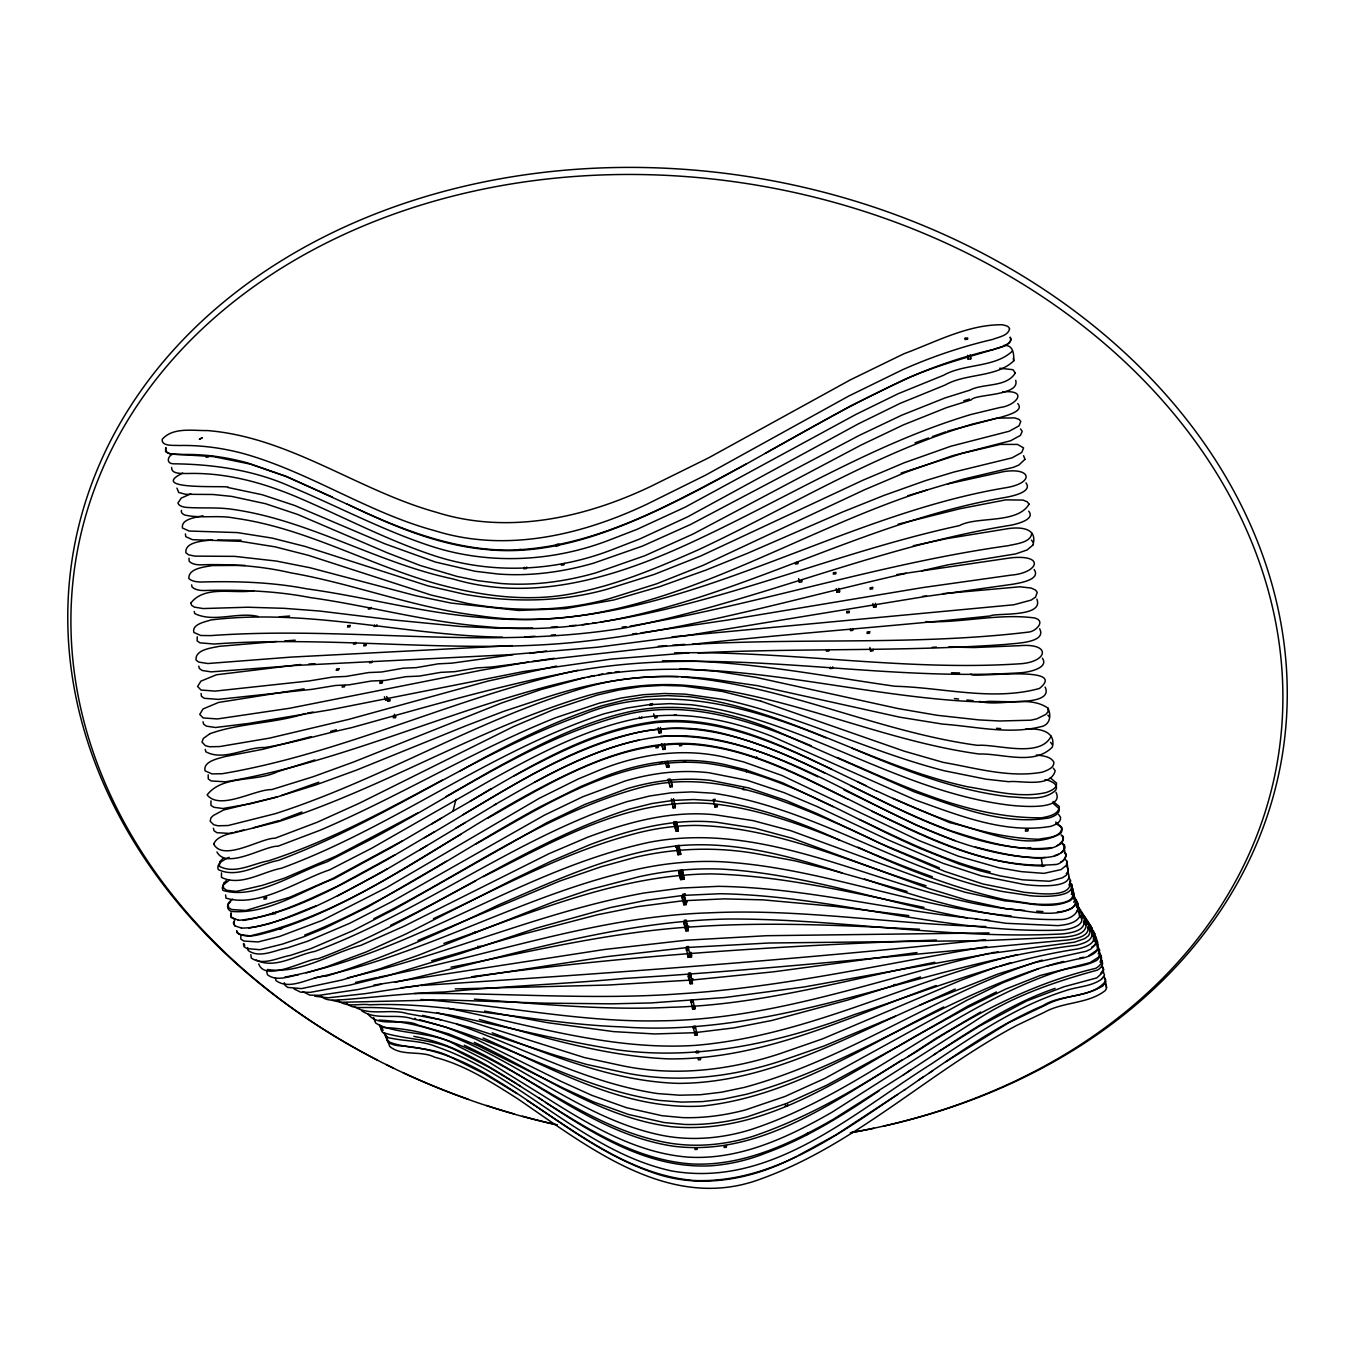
<?xml version="1.0" encoding="UTF-8"?>
<svg xmlns="http://www.w3.org/2000/svg" width="1355" height="1355" viewBox="0 0 1355 1355"><rect width="100%" height="100%" fill="white"/><g stroke="black" fill="none" stroke-linecap="round" stroke-linejoin="round"><path stroke-width="1.5" d="M233.568 922.67L234.771 925.871L241.427 927.989M1084.034 917.487L1084.017 915.929M233.483 923.754L233.788 921.756M213.396 828.278L214.005 830.717L216.936 832.698L231.299 833.511L278.351 821.689C385.193 787.374 481.262 726.72 589.052 695.217C619.845 686.985 651.941 682.971 683.801 685.19C785.595 693.15 878.497 740.152 979.106 754.007C1002.226 753.295 1034.153 765.948 1052.378 747.012C1056.443 730.43 1037.303 728.058 1025.616 729.176M600.333 622.097C723.401 603.365 838.084 551.79 959.459 525.605C976.82 516.052 1017.588 524.25 1029.055 504.077M1088.099 923.941L1087.811 924.838M1079.8 910.391L1078.072 905.817M205.249 749.4L205.825 751.788C223.931 761.51 245.729 746.961 264.852 747.503C294.069 742.76 322.439 734.004 351.284 727.737C424.962 707.344 498.267 685.647 573.487 671.403C722.164 643.93 871.417 682.429 1020.705 672.758C1027.547 672.402 1049.414 668.388 1042.385 658.157M1079.901 915.997C1076.564 923.365 1065.572 924.906 1057.882 925.634L1006.359 923.314L975.092 918.707M203.03 721.792L203.606 724.146L206.451 726.161L215.496 727.5L248.185 723.502L331.213 709.63L523.098 671.623L611.579 659.055L688.984 652.839M1078.716 908.07L1077.09 911.051M1102.733 985.915L1105.274 982.782L1105.46 979.275M198.779 666.152L199.337 668.455L202.149 670.471L211.109 671.877L294.374 665.525L508.769 654.736L597.42 647.216L686.426 635.647L924.703 596.59L1012.473 584.276C1018.977 583.141 1041.267 579.821 1034.17 569.507M194.222 611.495L194.781 613.629C214.141 622.944 237.684 611.545 258.246 616.508M967.572 355.281L968.181 359.194L970.722 358.872L970.773 357.568M190.936 603.06L191.495 605.177L194.307 607.108L203.064 608.547L247.728 607.226L284.127 608.327L319.475 611.02L391.934 619.811L460.768 626.484L499.724 628.28L532.583 628.043M968.181 359.194L968.232 357.889M191.614 584.886L192.139 587.121C196.289 590.729 202.234 590.695 207.451 590.407C241.766 589.764 276.183 590.932 309.905 597.521C368.831 605.651 426.537 622.216 486.123 626.62C671.098 645.2 829.412 526.807 1006.443 497.234C1012.456 496.066 1032.866 491.831 1025.972 482.854M516.424 1083.695L488.088 1066.741L460.31 1052.547C436.513 1038.743 408.007 1040.267 382.923 1032.612C381.517 1031.291 380.569 1029.394 381.161 1027.53C486.242 1029.326 563.375 1122.787 664.915 1142.282C694.048 1147.905 724.349 1145.178 752.601 1136.455C805.785 1118.468 854.683 1090.148 901.786 1060.033M1078.716 907.867L1076.971 903.379M1079.901 915.692L1078.157 911.187M1086.185 925.313L1084.525 922.518M1101.446 957.646L1100.074 962.186M1057.12 845.52C1062.083 843.521 1065.826 836.729 1061.304 835.391M1100.633 955.123L1099.007 950.804M464.274 1045.247C534.649 1077.682 595.167 1134.643 673.994 1146.296C765.338 1157.339 842.404 1094.772 916.59 1051.616C971.84 1015.098 1031.223 983.578 1095.789 968.317C1098.888 966.572 1103.664 962.643 1100.904 958.798M450.063 1056.781C431.229 1046.636 408.753 1049.414 389.461 1042.147C384.261 1035.694 388.36 1041.673 389.766 1046.466C401.859 1056.697 420.761 1050.108 434.667 1057.222C464.697 1064.911 491.154 1081.967 517.068 1098.38C587.68 1146.33 669.929 1213.386 761.239 1178.799C855.699 1144.704 928.954 1072.008 1016.741 1025.396L1044.214 1012.371C1063.167 1001.616 1087.896 1004.089 1105.104 990.691C1107.018 988.794 1107.069 985.39 1104.918 983.645M876.075 606.854L876.177 605.414L873.721 605.685L873.602 607.142L876.075 606.854L875.364 603.28M873.162 649.316L873.06 650.773L870.604 651.044L869.91 647.521M1106.527 988.049L1105.172 978.496L1103.902 976.82M870.604 651.044L870.723 649.57M913.236 545.76L946.755 538.613L1008.493 528.586C1020.163 526.892 1038.184 527.806 1032.866 545.116M807.529 1132.831L807.377 1134.44L805.209 1134.592M852.939 628.923L852.82 630.38L850.381 630.651L850.5 629.194M830.31 667.1L830.158 668.574L832.58 668.32L832.715 666.846M839.524 591.932L839.66 590.492L837.204 590.763L837.068 592.22L839.524 591.932L838.779 588.324M829.04 649.502L828.887 650.976L826.465 651.23L826.618 649.773M785.477 1104.596L785.324 1106.205L787.492 1106.053L787.662 1104.444M1015.285 372.93L1012.947 369.695L999.77 368.238M801.991 580.499L801.821 581.939L799.365 582.21L798.586 578.585M799.365 582.21L799.535 580.77M756.513 758.19L756.7 756.768M389.393 1043.231L389.562 1042.317M743.421 788.305L743.234 789.728L745.453 789.525M746.47 771.825L746.656 770.402M700.654 1058.12L700.45 1059.695L698.282 1059.864L698.486 1058.272M243.392 943.774L243.985 946.637L246.949 948.585L259.855 949.703L282.382 944.113L304.248 936.627L325.098 928.006L367.154 907.376L446.354 861.272M697.097 1034.814L695.335 1026.209L693.167 1026.379L694.929 1034.983L697.097 1034.814L697.317 1033.238L695.149 1033.408L694.929 1034.983M692.625 1009.136L692.828 1007.595L694.996 1007.426L694.793 1008.967L692.625 1009.136L690.864 1000.498L693.032 1000.329L694.793 1008.967M692.845 978.513L692.625 980.055L690.457 980.224M692.422 983.595L690.66 974.923L688.492 975.092L688.272 976.616L690.254 983.781L692.422 983.595L690.66 974.923M715.084 807.123L715.271 805.7L717.456 805.48L717.252 806.919L715.084 807.123L713.137 799.535L715.321 799.315M690.254 983.781L688.492 975.092M1063.048 836.577C1065.691 843.911 1052.412 848.84 1045.823 848.992C975.939 850.398 911.864 815.524 850.686 785.781M688.12 957.206L688.34 955.698L690.491 955.529L690.288 957.036L688.12 957.206L686.341 948.5L688.509 948.314L690.288 957.036M688.543 925.871L688.323 927.362L686.172 927.548L686.392 926.058M688.154 930.75L686.392 921.993L684.224 922.179L684.004 923.67L686.003 930.936L688.154 930.75L686.392 921.993M686.003 930.936L684.224 922.179M686.087 904.632L684.309 895.824L682.158 896.028L681.938 897.501L683.919 904.818L686.087 904.632L684.309 895.824M683.919 904.818L684.14 903.345L686.308 903.158M686.985 901.312L686.765 902.786L684.614 902.972M684.14 879.192L682.361 870.35L678.923 870.774L678.703 872.23L680.701 879.615L684.14 879.192L682.361 870.35M682.192 877.921L681.971 879.395L680.193 870.554M682.869 879.412L681.091 870.571L683.089 877.955M680.701 879.615L678.923 870.774M678.821 853.074L678.601 854.514L676.162 845.825L678.99 845.435L680.769 854.311L677.94 854.7L676.162 845.825M171.628 467.458C171.103 474.606 182.891 473.302 187.651 473.522C224.371 472.387 260.448 481.94 294.154 495.845C340.274 515.256 384.617 539.053 432.126 554.991C490.849 574.876 555.77 571.827 613.341 549.215L639.441 539.121L687.798 516.763L858.02 424.03L900.093 403.384L945.129 385.04C966.03 373.048 996.061 377.842 1013.743 360.853C1014.031 353.892 1013.269 344.543 1003.784 345.491M678.313 830.852L676.518 821.926L674.367 822.129L674.129 823.569L676.145 831.055L678.313 830.852L676.331 821.621L674.163 821.824L673.943 823.247L675.959 830.751L678.11 830.547L678.347 829.108L676.179 829.311L675.959 830.751M676.602 847.078L676.823 845.639L678.33 851.211M678.99 845.435L678.753 846.875L675.925 847.265M677.94 854.7L678.161 853.26M678.11 830.547L676.331 821.621M671.318 798.942L673.13 807.902L675.281 807.699L674.502 802.499M675.281 807.699L673.486 798.722M673.13 807.902L673.35 806.479L675.518 806.276M671.47 781.462L672.266 786.679L670.098 786.899L670.318 785.494M665.203 761.578L666.745 767.337L668.913 767.133L668.117 761.883M666.745 767.337L666.982 765.948L669.15 765.727M662.426 761.595L662.188 762.984L660.021 763.204M661.46 743.675L663.018 749.467L665.186 749.264L664.39 743.997M663.018 749.467L662.222 744.217M658.005 729.007L659.038 732.92L661.223 732.699L660.427 727.398M655.024 716.372L654.787 717.76L656.972 717.54L657.209 716.151L654.787 717.76L653.72 713.814M247.66 947.619L248.236 950.583C259.974 958.781 275.184 949.94 287.412 947.907L308.144 941.031L349.827 923.246L391.324 901.939L544.304 815.219L582.701 796.791L625.011 781.039C652.128 772.943 680.65 769.505 708.834 772.723L746.825 780.209L784.206 792.692L816.692 806.377L888.236 839.965L943.114 863.372L981.427 875.906L1023.093 884.239C1028.123 885.255 1077.581 890.845 1067.638 871.688M649.994 705.193L652.449 703.584L652.195 704.973L649.994 705.193L650.231 703.821M641.796 716.778L641.542 718.167L639.357 718.404L639.594 717.015M233.551 922.535L235.211 919.3M216.952 851.973C226.59 870.164 264.615 845.622 278.063 846.181L320.153 830.225C400.318 795.944 474.911 749.942 555.94 717.608L599.215 703.177L621.335 697.994L643.117 694.709L664.323 693.489L685.308 694.133L724.417 699.654C800.043 716.185 869.707 751.72 944.587 770.843L985.983 779.176L1008.747 781.716C1019.909 780.124 1050.718 788.407 1055.189 770.758L1053.292 768.133M213.717 844.097C223.423 862.271 261.481 837.695 274.98 838.254L317.172 822.265L359.109 803.329L513.443 726.602L553.687 709.529L596.945 695.132L619.116 689.932L640.949 686.629L662.188 685.393L683.174 686.003L722.418 691.457L761.002 701.213M228.284 904.056L230.655 901.668M1092.198 934.713L1092.13 933.815M1091.114 927.328L1091.012 926.38M258.72 963.93C265.36 982.731 306.044 959.001 317.646 958.866L319.712 958.137C374.285 937.88 424.488 908.24 475.656 880.936M477.925 946.163L477.57 947.653L479.687 947.484L480.026 945.976M561.732 563.697L561.377 565.187L563.917 564.899L564.273 563.392M225.591 894.961L226.065 898.128C258.822 908.104 299.099 879.954 329.485 869.91L371.863 848.145L492.102 779.413C536.495 754.938 582.108 730.616 632.023 719.573C678.889 709.224 727.33 718.997 771.334 736.104L915.794 800.144C958.358 815.185 1004.851 834.274 1050.769 826.347C1054.749 824.941 1061.287 822.621 1060.542 817.268L1058.661 814.541M475.148 931.579L474.792 933.087L472.675 933.273M526.705 567.034L526.316 568.541L523.809 568.829L524.182 567.338M431.686 824.026L452.977 811.171L455.991 799.416M381.449 1026.565L375.487 1022.873L374.929 1019.858M1064.369 852.939C1067.706 852.363 1065.369 860.832 1060.677 862.034M185.398 533.921L185.771 536.682L192.529 539.697L240.597 541.323L275.167 546.861L308.364 555.33L431.33 595.116L467.797 603.517C514.832 611.986 563.375 611.579 609.598 598.605L656.498 583.853L703.143 565.323L864.592 489.748L905.936 472.218L952.514 455.703L1010.661 440.748L1020.417 435.395L1022.229 431.381L1020.484 428.908M250.844 954.665L251.302 958.036C263.006 966.251 278.198 957.426 290.41 955.394L311.091 948.534L352.656 930.783L394.051 909.476L546.624 822.79L584.937 804.379L627.145 788.661C654.194 780.582 682.683 777.177 710.799 780.412L748.722 787.933L786.036 800.483L818.471 814.22L879.92 843.335L939.235 867.793M1065.453 854.209C1063.929 850.517 1064.403 839.372 1064.386 848.687C1060.135 857.495 1047.11 857.309 1038.641 858.02C902.159 852.464 798.773 728.804 660.393 736.459M181.485 510.378C180.537 512.715 183.044 514.256 184.839 515.052C201.065 518.745 218.087 514.798 234.483 518.118C305.095 527.773 367.713 564.307 435.666 583.548C481.957 596.268 530.855 603.094 578.348 592.389C619.946 583.802 659.292 567 697.994 549.961C789.186 507.363 875.703 452.977 972.755 424.013L1001.684 417.052C1006.359 415.409 1024.685 411.192 1017.774 403.587M395.457 717.574L395.88 716.118L393.628 716.355L393.204 717.811L395.457 717.574L394.322 714.271M230.909 913.321L231.265 916.878L234.161 919.08M386.836 1036.965L386.734 1037.93L384.939 1033.171M388.241 698.367L387.564 701.297L389.817 701.06L390.24 699.62L387.987 699.858M386.666 696.487L387.801 699.807L385.548 700.061L385.989 698.621M228.216 904.242L228.605 907.714L231.637 909.51L245.933 910.458L289.547 897.332L332.06 878.87L402.604 840.727M176.946 488.122L178.691 492.458L185.567 494.287L212.972 494.49L231.671 496.404L265.495 503.704L297.778 514.494L387.666 552.959L420.304 565.526L457.16 576.451L477.892 580.685L500.52 583.463C532.769 586.038 565.171 581.634 596.183 572.742L644.929 555.686L692.812 534.158L861.001 445.101L903.412 424.877L946.569 407.618L971.298 399.861C974.906 393.865 1020.298 396.236 1015.708 380.332M1097.584 949.347L1096.906 944.892M1097.482 945.163L1097.804 942.284L1096.144 939.896M372.219 661.138L371.778 662.561L369.509 662.815L369.966 661.392M1093.671 934.916L1093.892 931.766L1092.282 929.547M1015.302 372.947C1006.562 387.682 982.951 383.126 969.757 390.189L944.96 397.964L901.668 415.24L859.155 435.463L690.474 524.537L642.456 546.082L593.592 563.172C562.494 572.081 530.008 576.519 497.675 573.978L475.012 571.251L435.514 562.071L384.634 543.711L294.628 505.466L262.311 494.761L227.894 487.478C233.856 484.819 144.9 491.425 182.722 473.098M1091.74 931.071L1091.978 928.107M374.641 625.011L374.183 626.433L376.47 626.179L376.927 624.757M279.808 927.548L279.299 929.107L281.484 928.92L281.976 927.345M210.99 800.89L210.94 805.344L213.87 807.275L223.033 808.529L251.42 803.515L274.828 797.655L315.918 784.901L356.534 770.097L465.849 725.823L503.806 711.307L547.725 696.843C589.832 683.276 633.903 675.146 678.245 676.636M275.912 912.135L275.421 913.693L273.236 913.88L273.727 912.322M208.179 774.857L208.263 778.905L211.126 780.954L225.438 781.818C352.486 760.358 468.525 700.264 594.693 675.603M368.78 607.701L368.323 609.106L370.626 608.852L371.067 607.43M344.848 685.41L344.39 686.833L342.138 687.087L342.595 685.647M272.728 912.711L272.22 914.269L270.035 914.473M1077.293 906.495L1077.665 903.328L1075.853 900.719M1083.763 918.978L1084.051 918.063M240.834 934.51L240.868 939.117L243.849 941.048L258.077 941.945L279.35 936.542L322.168 920.418L386.819 887.474L539.154 798.366L578.06 779.057L600.959 769.521C639.712 754.074 682.666 747.774 723.739 757.005L743.387 761.849L781.954 775.483L918.893 840.523L958.188 856.14L998.889 867.759L1021.314 871.638L1043.943 873.365L1061.016 869.622L1066.368 865.354L1066.961 861.17L1068.248 871.976L1066.504 875.093L1062.303 877.854L1049.346 881.241L1022.703 879.835L1000.312 875.94L979.174 870.537L959.018 864.033L920.485 848.603C850.483 818.386 784.088 773.857 707.107 763.356C621.776 754.159 546.099 804.65 475.283 844.351M1079.8 910.611L1079.393 911.661M231.028 912.948L231.061 917.504L238.548 920.147M213.734 844.063C216.427 836.831 226.166 834.985 232.569 832.546M221.492 872.857L221.492 877.396C240.597 886.78 262.26 871.909 281.213 868.301L282.314 867.928C394.288 826.669 490.222 751.229 603.788 713.882L626.857 708.072L648.52 704.719L669.556 703.635L691.304 704.736C803.363 719.268 898.111 791.896 1010.407 805.277C1016.098 805.802 1065.318 811.442 1056.002 792.319M223.88 883.104L222.254 887.864L222.881 890.387C255.739 900.313 296.051 872.163 326.538 862.085L369.034 840.32C454.247 795.656 534.632 736.713 629.465 713.763C691.88 699.891 754.379 721.927 811.289 745.809M201.099 693.489L201.455 696.301L204.3 698.299L218.409 699.383L312.107 689.322L335.6 685.461L349.133 684.834L371.473 681.006L384.481 680.447L405.958 676.687L419.152 676.111L440.866 672.351L454.636 671.673L477.146 667.88L491.899 667.016L559.124 658.174L666.304 646.149L695.894 644.201C806.716 637.883 918.199 645.403 1028.53 632.091C1035.711 631.599 1046.466 620.861 1034.39 617.931C999.821 613.392 964.337 622.368 929.479 621.793L926.041 621.606M197.271 636.799L197.136 640.847L199.93 642.829L213.971 644.032C333.567 635.326 452.756 653.872 572.352 642.575C685.952 631.396 795.317 598.419 906.122 573.317M219.764 861.78L223.372 858.054M1024.956 459.328L1018.858 465.036L1013.438 467.323L963.27 479.196L907.85 495.693M190.987 602.856C205.249 584.75 234.703 594.286 254.029 590.628M208.856 455.67L208.314 456.974L206.079 457.262L206.621 455.957M1029.038 504.196L1027.31 501.858L1023.025 500.08L1005.817 499.86L960.119 508.701L898.128 524.182M189.006 558.158L189.192 561.343C193.562 565.492 200.201 564.883 205.757 564.696C234.212 564.137 262.938 566.339 290.614 572.809C353.994 583.785 414.511 607.955 478.705 615.678C639.916 640.492 780.26 536.258 927.345 489.934M492.153 1032.832C552.281 1055.426 613.07 1081.459 678.313 1083.373C767.523 1083.238 847.044 1036.795 926.583 1002.277L998.059 973.974L1035.237 962.473L1086.049 951.278L1090.758 949.11L1095.687 944.316L1094.84 933.527L1093.417 938.998M165.971 447.811L165.581 451.622L169.832 453.908L213.514 456.618L250.573 464.172L286.091 476.537L332.382 497.048M165.801 447.878C163.244 455.399 178.081 454.315 182.264 454.484C204.249 454.027 226.2 457.058 247.389 462.868L286.566 476.452L347.354 504.263M386.886 1038.303C386.344 1044.214 396.541 1045.687 400.826 1045.908C434.582 1047.974 466.577 1061.473 494.931 1079.376C546.759 1110.71 593.541 1151.699 651.332 1172.041C699.265 1189.944 752.635 1179.68 796.774 1156.255M1098.211 953.903L1099.735 950.329L1098.041 946.806M1097.686 949.601L1088.946 955.563M1094.383 941.437L1095.822 936.457L1092.384 933.239M1091.486 934.798L1093.011 931.698L1091.317 927.548M1089.539 931.275L1091.114 927.616M1087.557 928.175L1089.098 925.397L1088.726 922.484M1088.861 929.208L1090.131 925.888A8.892 5.894 -7.3 0 1 1090.098 925.465L1086.405 919.351M1083.509 922.433L1085.084 919.622L1084.711 916.641M1085.558 925.313L1087.1 920.604L1085.406 917.894M1084.542 923.89L1086.066 918.707L1083.373 914.947M386.531 1038.895C381.382 1025.227 384.701 1038.743 391.036 1038.184C405.721 1041.419 421.862 1040.657 436.225 1046.636C520.981 1075.497 582.802 1151.327 671.555 1170.94C771.452 1188.369 852.888 1113.234 931.376 1063.963C973.5 1035.813 1016.064 1006.325 1064.844 990.912C1077.005 986.542 1090.775 986.83 1101.547 979.225M1079.291 915.573L1080.917 910.374L1078.614 907.647M1081.426 919.249L1083.018 914.388L1081.29 911.712M1080.358 917.487L1081.951 914.642L1081.612 911.695M1073.702 902.244L1075.328 899.33L1073.888 894.927M1071.365 894.486L1073.092 889.151L1071.246 886.712M1068.96 885.018L1070.721 880.852L1068.858 877.21M1032.849 545.133L1027.09 549.978L1015.691 553.907L947.585 564.916L921.586 570.828M223.965 883.07L226.251 880.631M374.759 1020.789L373.574 1017.486M1101.717 979.055L1104.511 975.075L1102.902 970.705M1100.548 973.618L1103.529 969.367L1102.106 965.302M1105.511 981.223C1091.232 999.075 1061.795 993.435 1043.062 1005.579C1002.378 1022.957 965.624 1048.092 929.242 1072.957M380.924 1028.581L379.722 1025.379M1091.639 947.179C1095.619 945.468 1099.583 938.896 1094.146 936.373M229.147 880.276L223.168 885.035L223.66 888.101L226.556 890.269L236.244 891.421L262.548 885.306L284.635 878.091L336.04 856.089L417.577 813.034M1066.3 873.738L1067.859 871.604A9.502 6.148 -8.3 0 0 1068.282 869.639L1066.521 865.947M1060.677 853.023C1065.877 849.466 1066.233 843.962 1060.559 842.607M904.039 1090.301L923.145 1076.988M903.277 1075.091L910.933 1069.773M897.569 1094.518C836.814 1135.575 770.893 1183.66 693.963 1180.493C630.6 1175.056 578.704 1133.915 527.332 1100.616M879.361 1090.639C843.708 1114.725 806.852 1138.048 766.269 1152.885A128.81 89.074 -15.4 0 1 711.172 1165.774C646.572 1169.382 589.696 1131.815 538.443 1097.601M933.51 1054.952C972.077 1029.597 1011.118 1003.428 1055.088 988.371M1102.564 986.084C1085.491 996.569 1063.743 995.18 1045.975 1004.885L1008.713 1022.703L946.01 1061.642M661.46 731.31L659.038 732.92L658.242 727.618M918.487 1080.155L932.782 1070.755M906.258 1072.957L937.05 1052.733M938.913 1051.463L979.106 1026.328L1026.531 1001.04L1064.2 986.694L1096.805 977.904L1103.309 971.992L1103.58 969.282L1101.971 966.843M232.721 899.178C228.131 901.549 224.744 908.24 230.909 911.356C267.087 914.828 301.504 891.116 334.109 878.684L392.273 846.994L441.459 818.132M907.748 1056.798L935.39 1038.709L980.681 1011.999M905.123 1089.471L835.984 1134.846L798.502 1155.375M904.378 1074.261L833.461 1119.162C789.999 1144.01 742.066 1166.774 690.711 1163.894C637.036 1159.812 589.764 1130.51 545.523 1102.36M173.44 453.959C167.952 455.212 165.462 463.495 173.169 463.8C213.413 464.223 253.876 470.033 290.986 486.733C337.158 506.025 381.568 529.72 429.145 545.54C488.037 565.289 553.06 562.139 610.749 539.51L636.935 529.399L685.427 507.024L856.157 414.291L898.348 393.644L943.503 375.301C964.523 363.36 994.57 367.95 1012.405 351.081M209.906 733.716L203.352 738.424L201.98 742.083L205.418 745.707L209.568 746.757L219.713 746.554L269.391 738.153L348.354 719.471L488.207 681.023L556.651 666.05M424.572 837.712C492.78 798.264 559.039 751.229 636.782 732.682C702.161 717.727 767.286 744.759 824.822 773.163M419.931 849.856L496.116 804.04M445.947 796.605L489.595 771.554C534.107 747.062 579.838 722.74 629.855 711.663C676.789 701.28 725.315 710.969 769.437 728.025L914.151 791.828C956.85 806.818 1003.428 825.822 1049.431 817.861C1053.428 816.455 1059.983 814.135 1059.237 808.783L1053.038 803.261M462.817 814.762C539.493 770.148 625.18 711.714 718.692 732.462C801.279 752.16 872.061 802.414 951.447 830.988C983.493 840.998 1017.842 852.109 1051.768 847.553M469.914 801.432L491.069 788.779M427.232 845.452L379.722 873.416L337.378 896.028M434.345 831.801L384.685 861.035C340.003 885.509 294.12 912.22 243.29 920.435M465.392 822.502L455.991 827.973M460.717 834.409L458.566 835.662C398.522 871.434 339.123 910.967 271.627 931.342C260.922 933.934 247.779 939.506 237.261 932.985C235.753 927.464 237.006 933.714 239.835 934.51M826.042 737.882C749.62 706.514 661.884 681.362 581.634 715.135C475.842 752.601 384.38 820.944 279.249 860.069L278.148 860.442C259.127 864.05 237.447 878.938 218.274 869.588C215.631 863.22 224.981 859.476 229.215 857.292M442.408 780.023C386.124 810.188 329.536 840.964 268.595 860.798C252.877 863.558 234.957 874.585 219.408 866.336L219.747 861.814M452.977 811.171C517.237 774.755 581.109 730.938 656.125 721.419C732.039 714.085 799.89 755.379 866.252 785.748M460.378 770.809C505.618 745.555 552.044 721.792 601.535 705.904L624.672 700.095L646.369 696.724L667.456 695.606L689.255 696.673C787.17 709.512 871.909 766.066 967.724 786.798C993.351 790.913 1020.552 798.518 1046.416 792.455C1050.464 790.897 1057.171 788.61 1056.544 783.105L1050.328 777.872M487.732 818.268C547.962 784.054 611.342 744.302 683.055 744.047C742.303 745.182 795.707 773.824 847.739 799.027M493.965 805.192C545.963 775.534 599.757 743.658 660.376 736.629C715.813 731.141 769.013 753.211 817.81 776.838M898.788 1046.06L968.097 1005.969L996.416 991.962M387.462 868.758C343.526 892.928 298.557 919.232 248.727 928.039M919.825 1005.156L955.275 989.099M395.033 854.751L337.022 886.424C305.603 900.787 273.168 917.335 238.277 920.333M897.671 1046.619L826.736 1085.22L786.882 1103.326L747.266 1116.825C726.771 1122.177 705.667 1125.107 684.444 1124.43L664.069 1122.533L628.585 1114.471L593.829 1102.038L563.358 1088.167L478.281 1045.823L448.725 1033.899L418.119 1025.125C403.113 1017.402 379.281 1028.157 368.086 1014.251M514.375 775.805C558.734 751.771 605.177 728.753 655.905 722.638C718.235 716.473 777.16 743.438 831.919 769.454M765.202 453.349L850.72 405.839L904.581 379.434C933.443 366.646 963.354 356.433 994.13 349.319C998.804 347.134 1012.608 345.237 1010.457 337.429M746.199 463.969C672.503 503.467 595.912 547.725 510.073 550.147C452.401 550.401 398.082 528.247 346.812 503.941M943.707 1006.985C866.048 1045.62 790.287 1096.839 701.89 1106.086C623.046 1110.389 552.772 1068.621 483.091 1037.998M534.598 782.174C567.745 764.474 602.179 748.366 639.001 740.033M483.481 876.617C555.008 840.659 630.312 796.384 713.526 803.837C790.863 812.644 859.68 851.77 932.308 876.702M373.777 918.741C461.462 875.415 542 814.931 637.257 788.491C712.747 766.659 787.678 801.652 855.31 831.513L889.862 847.908L944.638 871.384L982.883 883.985L1024.465 892.369C1031.629 892.572 1073.939 899.822 1069.806 881.089M390.579 925.33C470.236 887 544.354 836.34 629.127 809.206L651.958 803.532L673.079 800.399L693.625 799.518L715.237 800.839C758.732 806.852 800.178 822.197 839.88 840.286M920.57 976.972L847.349 1000.176L771.859 1020.467L733.97 1027.886L694.251 1032.73L654.753 1033.95L613.696 1031.629L547.606 1022.686L484.616 1011.101M316.071 905.868C291.969 914.71 267.579 928.023 241.376 928.09M304.723 935.052C388.275 902.311 461.649 849.28 540.171 806.75L580.313 786.73L603.161 777.177C641.83 761.764 684.715 755.497 725.67 764.779L745.284 769.64L782.614 782.834L833.105 806.733M433.431 918.69C500.927 887.508 566.695 850.703 639.408 832.529A165.31 107.13 -15.9 0 1 695.979 825.415C776.567 827.075 850.364 862.61 926.092 885.747M418.001 940.421L559.649 881.089L601.061 866.793L635.698 857.224C676.501 847.637 719.302 846.621 760.46 854.412L795.317 860.916L829.683 869.537L907.088 891.455M209.923 733.699C240.682 722.757 274.455 723.536 305.569 713.475M1038.811 968.554L1002.649 982.866L966.708 1000.38L825.06 1078.309L785.104 1096.432L745.402 1109.948C724.874 1115.317 703.719 1118.265 682.463 1117.604L662.036 1115.707L626.484 1107.696L591.678 1095.28L561.156 1081.442L475.961 1039.2L446.354 1027.31L419.593 1019.671M996.772 966.843L961.034 980.258L822.485 1038.895L780.074 1053.631C728.99 1070.484 673.909 1076.819 620.912 1065.453L584.276 1057.527L468.085 1020.84L436.903 1012.693M1054.41 864.558C1060.779 865.235 1069.535 855.649 1064.573 852.735M281.078 819.911L301.945 812.018M1054.495 855.683L1058.424 854.192M914.981 442.848L928.48 438.021M932.325 436.632L945.824 431.805M901.075 473.081L962.338 453.332L1000.329 444.406L1017.537 444.423L1023.584 447.895L1021.772 452.468L1011.999 457.871L953.801 472.065L925.702 480.551L884.036 495.388L842.674 511.953L747.723 553.213L706.175 569.998L660.105 586.495L613.73 599.994L565.594 608.598L518.728 610.461L451.147 603.077L416.188 595.81L310.143 567.762L276.268 561.055L234.618 556.363L195.035 556.126L188.599 554.839L185.906 552.772C184.534 541.577 204.402 540.814 212.413 539.968M281.315 795.537L318.848 782.191M190.835 493.813L181.248 498.098L177.945 503.01C178.826 506.109 182.773 506.753 185.449 507.312C201.319 508.616 217.359 506.939 233.179 509.446C310.075 520.489 377.452 563.104 453.078 578.958C535.445 603.636 620.98 575.621 695.691 540.459C787.136 497.827 873.924 443.441 971.213 414.427L1000.21 407.449C1015.606 405.839 1029.597 389.698 1002.666 391.849M1058.712 962.558L1057.442 962.965C948.195 993.435 855.903 1064.623 746.232 1094.315L723.333 1099.142L702.466 1101.615L681.65 1102.089L659.495 1100.429C572.606 1087.946 498.691 1035.982 412.97 1019.011C396.558 1013.032 376.402 1020.772 361.768 1010.847M999.6 966.217L1011.067 962.592M311.193 736.629L263.124 749.23L224.981 756.564C218.358 758.58 202.945 761.273 205.012 770.826L212.041 773.908L222.203 773.722C344.712 753.024 456.974 696.504 577.924 670.234M314.868 759.969L277.826 771.605C256.197 782.343 222.965 774.586 207.112 794.894C219.917 810.917 255.011 789.22 271.728 789.592L312.92 776.805L353.638 761.984L501.265 703.126L541.136 689.526L584.581 677.652M347.286 977.92C447.743 954.75 542.491 911.441 644.269 892.962L681.701 888.016L718.37 886.339C805.598 887.576 890.167 910.475 976.701 918.859M963.795 400.775L969.435 399.064M947.738 431.11L997.551 418.085L1014.776 417.899L1019.062 419.389L1020.806 421.422L1019.011 425.877L1009.221 431.229L950.922 446.218L904.225 462.766L862.762 480.297L700.874 555.923L654.092 574.469L607.074 589.239C560.75 602.247 512.105 602.721 464.951 594.337L428.417 586.004L305.248 546.488L272.016 538.071L237.396 532.583L189.226 531.041L182.468 528.043C180.757 518.66 196.932 517.373 203.013 515.713M1042.181 960.102C938.642 992.402 849.568 1059 744.369 1087.388L721.419 1092.215L700.501 1094.721L679.634 1095.196L657.446 1093.553C586.596 1082.831 523.64 1047.94 456.889 1024.245M279.045 820.52L253.419 827.77M895.35 1016.182L824.179 1045.941L781.869 1060.643C730.887 1077.479 675.908 1083.763 623.029 1072.347L586.461 1064.386L555.584 1055.359L470.456 1027.581L439.325 1019.417L407.161 1013.574C390.24 1008.323 369.475 1016.538 354.282 1006.528M306.213 972.907L325.979 967.047L366.273 951.904L406.28 933.815L514.443 878.887L551.248 861.17L589.561 844.826C630.126 829.531 673.181 817.861 716.947 822.316L755.006 828.244L792.506 838.338L929.191 888.643L966.589 900.11L1006.392 908.849C1027.022 910.018 1049.6 917.826 1069.654 909.425C1073.854 908.002 1077.869 902.311 1073.651 898.772M443.898 943.402C530.737 913.422 617.541 874.72 711.24 873.89C783.478 875.652 853.599 893.148 924.008 907.359M431.635 960.763L526.214 933.324L597.724 914.693L638.053 906.597L682.903 900.753L724.197 898.873L762.95 899.856L835.916 906.495L908.782 915.607M936.153 985.542C849.365 1016.741 763.187 1059.881 668.54 1058.882C603.517 1056.138 541.458 1036.626 479.331 1019.485M1045.416 857.512C1021.873 858.68 998.161 852.769 975.431 846.994M847.739 798.908C909.51 829.565 973.957 865.455 1044.671 866.031M277.335 796.791L223.507 810.036L213.396 815.456L211.007 817.759L210.127 821.198L213.7 824.738L217.884 825.788L228.097 825.534L275.251 813.694C382.347 779.311 478.705 718.641 586.749 687.07C628.212 675.264 671.843 674.248 714.441 679.431L757.479 685.681L899.771 717.185L942.826 724.129C974.702 726.382 1008.527 734.732 1040.267 726.839C1050.04 725.433 1051.582 715.813 1047.974 708.106C1028.462 694.692 1001.43 706.853 979.36 701.416M330.586 731.378L336.396 729.803M395.169 982.341C505.009 957.68 613.476 921.4 727.296 919.029C839.423 918.402 950.16 939.828 1062.54 933.917C1069.485 933.155 1085.897 931.004 1083.797 921.078M986.813 946.654C885.238 963.303 784.579 987.168 681.379 993.706C592.22 1000.38 503.298 992.605 414.156 993.52M989.302 953.31C879.92 978.462 772.807 1020.027 659.055 1020.84C579.025 1022.398 500.605 1004.817 421.117 999.516M234.923 832.004L238.023 831.276M304.113 688.848L218.612 702.432L203.013 708.97L199.744 714.407L203.199 717.947L217.393 718.946L289.445 708.292L481.398 670.217L528.501 662.002M1047.195 966.047L1077.648 958.984C1085.067 958.29 1103.021 952.955 1097.076 943.165M947.873 483.921L1003.09 471.726C1031.765 466.916 1035.051 483.227 1004.987 487.868C827.532 517.593 668.777 635.952 483.362 617.643C423.675 613.341 365.85 596.877 306.84 588.849C271.83 582.108 236.075 581.007 200.489 582.04C196.407 581.803 192.02 581.481 188.853 578.602C188.159 568.321 204.453 567.051 212.125 565.56L245.103 565.391M1060.338 962.186L1063.59 961.44M239.937 830.835L243.798 829.954M355.484 982.409L376.876 977.548M381.483 984.204L358.194 989.489L319.204 995.332L309.702 995.095L302.961 991.674M314.292 977.937C426.097 954.953 525.503 893.775 637.002 869.351A233.179 156.621 -16.4 0 1 720.42 861.695C819.572 867.115 912.406 907.206 1011.135 915.912M1017.419 954.581C908.968 980.58 808.19 1035.898 695.471 1045.366C610.97 1050.853 529.788 1024.566 448.048 1008.323M298.608 974.685C288.92 976.413 276.42 981.714 267.477 974.753L266.816 972.246A19.597 12.06 -22 0 1 267.291 970.485M598.741 674.773L602.772 673.943M1054.41 864.558C989.895 869.808 928.565 837.644 871.756 811.205M1079.63 957.934L1083.763 957.24M307.585 713.001L313.191 712.086M896.671 574.588L1011.27 557.769C1045.891 554.466 1037.93 573.029 1011.05 575.13L923.043 587.528L727.212 620.116L641.017 632.887M471.828 976.752C625.637 955.377 781.412 945.756 936.457 940.048M513.308 654.634L451.909 663.154L438.105 663.848L416.358 667.625L403.129 668.218L381.602 671.995L368.56 672.571L346.169 676.416L332.619 677.06L309.059 680.955L215.174 691.101L201.031 690.034L197.61 686.511L200.879 681.159L216.427 674.773L300.691 664.509M450.995 967.182C532.871 951.278 614.425 931.004 698.215 926.515C771.994 921.671 845.842 925.601 919.452 929.225M692.303 644.286C791.506 633.412 890.879 626.518 990.217 615.966C995.01 612.579 1044.282 617.948 1036.897 599.147M418.695 985.796L401.182 987.761M582.328 624.723L588.324 623.859M592.338 623.266L596.336 622.69M934.747 962.304C847.18 979.614 760.341 1005.156 670.217 1007.29C604.686 1010.678 539.493 1003.75 474.385 999.194M529.907 653.415L546.353 651.044M588.409 676.89C721.944 651.196 852.973 698.198 985.813 702.161C983.239 698.689 1055.833 709.207 1045.111 687.07M532.481 661.426L554.364 658.293M606.82 673.249L610.868 672.673M614.916 672.097L618.964 671.521M985.576 939.676C797.943 959.628 608.92 973.483 420.626 985.508M378.824 977.107C489.172 956.41 596.319 916.183 709.783 912.813C802.194 908.443 893.572 924.398 985.779 926.532M373.912 985.068L604.601 949.465L686.308 940.201L766.879 935.695L989.048 932.918M991.267 952.802L998.195 951.921M622.182 627.111L626.146 626.62M630.109 626.146C757.411 604.889 880.174 563.561 1008.239 545.692C1015.573 543.863 1031.426 542.678 1031.714 532.972M632.497 633.937L636.63 633.429M556.329 544.473L558.887 544.168L558.531 545.659L555.973 545.963M518.22 549.69L520.743 549.402M673.994 715.101L676.196 714.881M683.496 761.222L685.681 761.019M671.098 800.365L673.266 800.144M1057.357 911.966C1063.743 912 1080.917 907.24 1075.108 898.297M673.943 823.247L676.111 823.044M674.129 823.569L676.297 823.366M679.973 872.01L682.141 871.824M678.703 872.23L680.871 872.044M1028.242 847.891L1030.732 847.671M681.938 897.501L684.089 897.315M684.173 920.282L686.341 920.096M684.004 923.67L686.172 923.483M686.223 929.428L688.374 929.259M686.426 946.705L688.594 946.518M454.704 967.013L456.804 966.826M686.121 950.007L688.289 949.821M473.928 976.684L476.012 976.498M688.476 973.076L690.644 972.89M688.272 976.616L690.44 976.447M893.826 984.695L896.028 984.509M690.644 1002.039L692.812 1001.87M692.625 1006.359L694.793 1006.189M692.964 1027.937L695.132 1027.767M512.309 645.607L291.291 657.09L207.857 663.527L198.88 662.138L196.069 660.122C194.832 649.536 211.583 647.978 219.51 646.301L276.522 641.525M279.266 616.813L289.631 616.051M284.821 640.932L295.204 640.187M551.214 627.111L557.447 626.671M569.93 625.773L576.163 625.316M524.758 636.986L535.005 636.24M551.4 635.055L555.499 634.75M672.08 636.85L1013.777 604.787L1031.189 600.079L1035.525 597.132L1037.253 592.338L1035.525 590.069L1031.223 588.07L1019.892 586.783L942.826 593.676M658.378 646.216L666.508 645.641M672.588 645.217L684.783 644.353M932.308 647.334L936.407 647.08M922.603 596.302L926.634 596.081M308.805 664.052L314.902 663.713M698.062 652.856C800.839 647.978 903.616 651.789 1006.325 644.387C1012.812 643.235 1047.398 643.354 1039.641 628.771M284.855 977.107C413.8 953.53 521.878 869.334 649.943 842.166C780.074 817.607 897.145 901.905 1024.482 910.408M1013.743 360.853L1013.269 358.194M455.229 988.913L608.26 985.034L692.71 979.97L773.603 971.806L917.013 952.565M662.46 660.817C740.863 659.58 817.912 675.298 895.011 686.257C942.572 687.425 992.622 701.433 1039.454 688.459C1069.959 663.848 969.096 678.957 970.993 674.028M674.604 652.839C789.779 650.756 904.005 671.284 1019.282 663.831C1047.822 662.375 1052.191 642.812 1019.434 645.691L973.839 647.555L948.822 646.996M217.799 539.968L241.038 540.171M249.506 935.814L240.343 934.628M951.464 672.741L959.611 672.944M985.39 920.147L989.472 920.384M1036.761 911.17L1042.893 911.559M502.417 637.172C404.823 635.529 308.618 608.073 210.855 619.963C205.604 621.826 191.563 624.096 193.867 632.463L200.743 635.495L210.686 635.614C348.726 625.637 487.19 650.552 624.757 627.907C755.887 602.213 879.005 546.133 1011.355 525.13C1016.809 523.962 1035.745 519.456 1028.699 511.157M680.142 668.625L716.253 671.267L755.497 677.263L898.094 708.563L937.203 715.305L978.869 719.895L999.516 720.995L1030.765 720.199L1036.795 718.861L1045.586 714.559L1047.957 711.968L1048.109 708.208M996.602 728.262L1000.701 728.6M249.93 935.899C363.546 909.899 454.094 829.819 557.007 779.379C602.111 756.734 652.28 738.001 703.601 744.827C754.362 751.483 800.534 775.331 845.723 797.993M954.462 698.536L958.612 699.011M966.911 699.976L973.127 700.687M681.701 676.958C783.664 684.783 876.804 731.632 977.599 745.352C996.281 743.76 1040.521 758.698 1051.107 736.104M1036.287 754.972C1042.317 755.836 1050.464 756.141 1053.868 762.103C1054.326 768.166 1046.754 770.47 1042.3 772.164C1009.272 778.126 975.448 767.98 943.131 762.357L904.293 751.195L761.036 701.213M414.63 1018.367L415.697 1018.57M1049.431 716.914L1047.855 715.22M967.385 917.945C885.357 902.904 806.106 874.009 722.351 869.148A232.62 156.774 -16.4 0 0 639.103 876.719L590.492 889.371L553.365 901.939L418.898 955.055L380.603 968.571L341.9 980.021L301.504 988.608L287.768 987.422L284.94 985.254L284.296 982.748M413.766 1036.355C453.078 1043.181 487.275 1065.182 520.405 1086.134M422.608 1015.369L440.731 1019.858M990.2 871.892C944.418 860.764 901.905 839.643 859.595 819.521M1044.976 779.65C1049.515 780.175 1059.915 784.325 1055.443 790.507C1042.927 801.55 1023.99 797.367 1008.984 796.757C954.056 790.287 902.244 769.403 851.719 748.062M267.392 969.486C299.675 974.516 331.01 953.31 361.023 945.299L403.621 926.414L548.944 853.718L587.342 837.356C628.009 822.045 671.148 810.341 715 814.762L753.126 820.639L790.71 830.683L927.65 880.801L965.133 892.234L1005.004 900.923C1025.701 902.074 1048.33 909.849 1068.418 901.448C1072.618 900.025 1076.649 894.334 1072.432 890.794M1070.094 882.342C1080.579 900.008 1030.986 896.4 1026.836 895.181L1003.327 891.641C902.261 871.705 815.524 808.19 713.289 793.217L691.643 791.913L671.047 792.827L649.875 795.961L626.992 801.652C517.051 837.085 424.538 910.137 316.799 950.702L314.733 951.43C296.22 954.869 274.659 969.723 256.129 959.967M1071.297 890.37C1081.866 908.206 1032.222 904.361 1028.191 903.209L1004.716 899.652C953.869 888.152 905.123 869.012 857.935 847.18M314.733 996.23L328.029 997.805L365.765 993.571L606.769 956.647L688.306 947.433L768.708 943.012L984.374 940.607L1064.844 937.101C1072.228 936.136 1085.507 934.662 1086.185 925.346M378.993 1020.095C485.276 1024.82 561.004 1115.385 662.883 1135.524C692.083 1141.13 722.452 1138.386 750.738 1129.63C861.577 1093.366 948.144 1007.985 1058.577 971.23C1070.552 967.114 1083.729 966.776 1095.162 961.152C1100.938 959.086 1100.802 948.72 1101.666 962.101M332.348 1000.397L340.698 1002.31L442.899 999.855L544.168 1003.14L611.766 1003.835L651.094 1002.937L724.976 997.5L804.04 986.982L989.794 953.564L1074.6 942.165L1084.847 938.558L1088.675 935.594L1090.233 931.562L1088.522 928.226M955.089 840.693L916.979 825.415L843.979 789.948M842.353 873.027C789.83 856.038 734.63 840.794 678.753 845.689C615.204 852.346 556.448 879.869 498.505 904.937C442.424 931.766 385.735 957.68 326.267 976.142C310.718 976.108 290.969 991.199 276.081 980.681L275.438 978.124M864.541 879.022C927.955 900.448 993.876 920.96 1061.558 919.52C1071.432 919.283 1082.645 911.39 1076.48 900.431M1033.086 542.203L1031.443 540.12M451.554 1057.459L484.226 1073.753L516.865 1093.519M876.566 790.897C927.819 814.609 981.24 837.441 1038.557 839.253C1045.823 837.593 1061.507 837.898 1061.863 827.549L1055.68 822.011M349.133 505.009C392.527 525.842 437.919 545.184 486.36 549.52C543.067 555.431 598.537 536.902 649.553 513.968C735.613 474.657 814.321 421.219 900.279 381.737C932.901 366.019 968.164 357.229 1002.497 346.829C1005.579 345.373 1013.743 341.799 1010.034 337.293M893.013 798.366L949.906 822.705C984.069 830.124 1026.633 852.176 1060.355 833.765C1064.268 829.277 1060.711 825.618 1055.697 823.857M837.305 757.513C902.278 785.561 968.994 818.285 1041.385 817.827C1047.567 816.692 1059.254 814.812 1059.22 806.428L1053.072 801.449M857.563 781.7L876.549 791.168M474.267 1042.351C539.239 1072.178 599.181 1117.858 671.911 1126.75C768.827 1135.642 850.754 1070.941 931.41 1027.429L968.046 1007.358L1005.647 989.116L1039.979 975.566L1090.013 962.609L1098.295 957.341L1099.837 953.869L1098.126 950.211M1088.658 924.737L1091.978 928.039M1099.887 955.004L1101.48 957.494M1061.947 843.64L1064.166 845.893M1081.73 914.913L1084.39 916.437M517.898 1084.694L542.525 1100.311M235.364 926.041L233.67 923.924M244.781 945.451L243.815 943.52M293.933 988.845L300.742 992.199L310.329 992.334L350.03 985.068L387.869 975.736L460.717 953.514L536.8 928.039L610.089 907.647L646.352 900.279L683.699 895.367L720.301 893.724C834.68 895.774 945.265 933.917 1060.254 930.14C1067.283 930.157 1087.506 925.753 1080.342 915.692M320.881 996.077C326.741 1001.785 335.752 999.871 343.069 999.702C376.809 997.06 410.362 992.944 444.152 992.029C504.128 986.135 564.357 984.052 624.469 978.412C772.672 969.418 919.401 953.378 1067.062 940.048C1074.109 939.1 1090.098 936.745 1087.862 927.057M346.372 1003.157C350.251 1007.341 356.45 1007.68 361.802 1007.561C391.595 1007.036 421.066 1010.898 450.47 1015.115C506.126 1026.853 561.072 1040.894 617.253 1049.82C697.74 1060.83 778.99 1042.757 854.209 1014.641C926.701 991.03 997.602 961.542 1073.465 949.618C1080.274 948.89 1098.871 944.401 1092.401 934.798M338.174 1000.43C346.694 1008.12 359.702 1003.14 369.83 1004.8C398.793 1003.665 427.706 1005.8 456.398 1009.424C511.546 1014.438 566.204 1025.007 621.674 1026.853C778.837 1038.675 923.331 963.744 1076.7 945.248C1082.374 943.588 1090.86 941.64 1092.215 934.95M1023.567 455.67L1024.956 459.311M1061.592 835.137L1063.116 836.713M1103.918 977.565L1105.443 979.36M383.109 1030.545L381.382 1026.938M1100.938 959.933C1104.969 963.202 1100.887 968.334 1097.499 970.061C1054.393 981.901 1011.355 996.45 973.754 1021.873L831.801 1112.353C788.22 1137.235 740.186 1160.032 688.746 1157.17C635.004 1153.156 587.63 1123.905 543.321 1095.789L487.275 1061.067L458.007 1046.077C434.294 1031.291 404.061 1035.254 379.823 1025.362M1052.412 744.793L1050.582 742.303M1093.248 931.8L1094.705 933.866M1089.369 923.958L1091.012 926.159L1091.774 932.934M1094.315 938.981L1095.772 941.048M1082.34 913.372L1083.949 915.76M1076.31 906.19L1077.682 908.324M1065.149 859.019L1066.842 861.34M1087.743 921.01L1088.116 923.822M379.891 1025.108L381.077 1028.326M384.414 696.724L385.548 700.061M695.691 1031.765L696.673 1035.254M691.778 955.8L690.779 952.209L691.558 957.308M682.158 896.028L683.648 901.515M680.108 854.514L678.313 845.622L680.769 854.311M674.163 821.824L675.671 827.448M667.388 761.375L668.913 767.133M672.266 786.679L670.234 779.074L668.066 779.277L670.098 786.899M660.19 728.787L661.223 732.699M664.153 745.385L665.186 749.264M836.323 588.612L837.068 592.22M872.908 603.551L873.602 607.142M1041.267 858.291L1042.605 866.607M970.095 354.942L970.722 358.872M1071.686 884.154L1072.923 892.217M1071.483 884.087L1072.72 892.166M1076.107 899.534L1077.293 907.427M376.825 1059.813A612.968 483.955 9.6 0 1 232.281 295.119A612.968 483.955 9.6 0 1 1186.861 419.83A612.968 483.955 9.6 0 1 883.968 1126.09M873.924 1128.258A612.968 483.955 9.6 0 1 851.685 1132.526M557.024 1124.769A612.968 483.955 9.6 0 1 522.403 1116.181M514.324 1113.946A612.968 483.955 9.6 0 1 486.276 1105.392M468.457 1099.328A612.968 483.955 9.6 0 1 402.892 1072.584M393.526 1068.147A612.968 483.955 9.6 0 1 386.073 1064.488M557.193 1125.04A609.208 480.517 9.6 0 1 163.278 370.406A609.208 480.517 9.6 0 1 1159.033 396.642A609.208 480.517 9.6 0 1 850.279 1132.763M1027.988 829.362L1027.988 830.971L1025.481 831.191L1025.498 829.582L1027.988 829.362M1009.56 328.977C1008.035 335.972 998.008 337.107 992.622 339.444C961.779 346.575 931.783 356.788 902.837 369.61L848.823 396.016L705.633 475.131L647.08 504.145C581.82 535.056 506.143 552.925 435.395 530.872C368.611 513.037 310.583 472.556 244.137 453.773C222.898 447.997 200.93 445.016 178.894 445.507C174.338 445.084 161.262 446.76 162.194 439.359C172.864 426.825 193.375 430.89 207.366 430.551C289.784 437.191 357.94 490.476 436.056 512.19C507.583 534.886 584.412 518.033 650.552 486.513L708.58 457.855L850.466 379.807L904.005 353.723C935.695 342.053 967.91 324.387 1002.412 324.76C1004.97 325.556 1009.052 325.793 1009.56 328.977M965.116 338.259L965.048 339.563L967.606 339.224L967.656 337.937L965.116 338.259M872.654 587.443L872.535 588.9L870.062 589.171L870.181 587.731L872.654 587.443M869.656 631.701L869.537 633.158L867.081 633.429L867.2 631.972L869.656 631.701M846.875 611.461L846.74 612.917L849.195 612.646L849.331 611.19L846.875 611.461M833.477 572.708L833.342 574.147L835.815 573.859L835.95 572.42L833.477 572.708M798.061 562.291L797.909 563.731L795.419 564.019L795.605 562.579L798.061 562.291M724.349 1145.839L724.146 1147.465L726.314 1147.329L726.5 1145.703L724.349 1145.839M697.368 1147.736L697.148 1149.362L694.996 1149.514L695.217 1147.888L697.368 1147.736M696.521 1051.294L696.318 1052.869L698.486 1052.716L698.689 1051.124L696.521 1051.294M685.003 893.995L684.783 895.469L682.615 895.655L682.835 894.181L685.003 893.995M681.87 744.217L681.65 745.606L679.465 745.826L679.702 744.437L681.87 744.217M658.31 746.232L658.073 747.621L655.905 747.841L656.142 746.453L658.31 746.232M380.281 681.955L379.84 683.394L382.11 683.157L382.55 681.717L380.281 681.955M366.409 644.184L365.969 645.607L363.682 645.861L364.139 644.438L366.409 644.184M353.943 642.761L353.469 644.184L355.738 643.93L356.196 642.507L353.943 642.761M266.596 897.349L266.088 898.907L263.886 899.11L264.394 897.552L266.596 897.349M338.936 668.659L338.462 670.098L336.209 670.335L336.684 668.913L338.936 668.659M348.032 625.688L347.558 627.094L349.844 626.84L350.301 625.417L348.032 625.688M202.268 437.733L199.456 439.308L202.268 437.733"/></g></svg>
